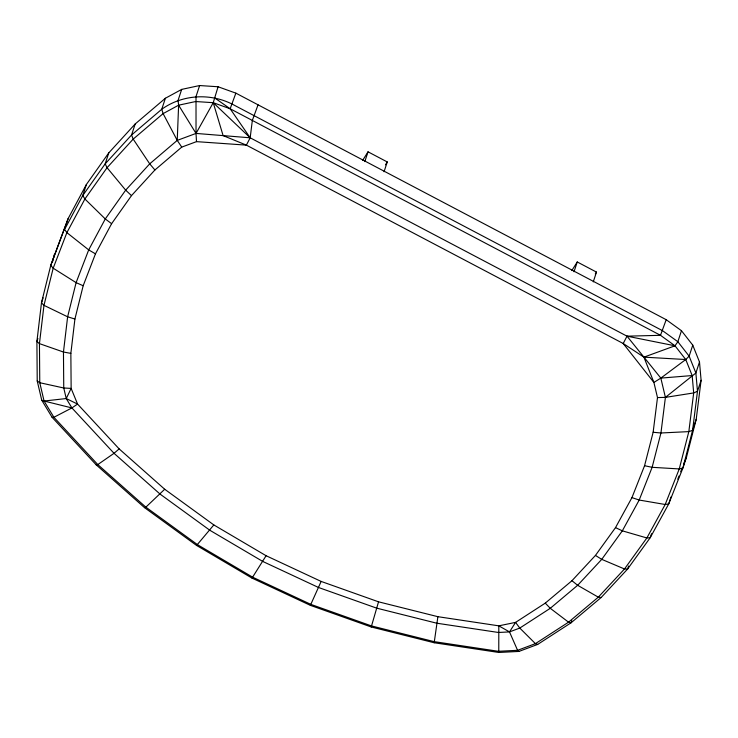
<?xml version="1.0" encoding="UTF-8"?>
<svg xmlns="http://www.w3.org/2000/svg" width="738" height="738" viewBox="0 0 738 738"><rect width="100%" height="100%" fill="white"/><g stroke="black" fill="none" stroke-linecap="round" stroke-linejoin="round"><path stroke-width="1.11" d="M692.761 345.153L689.144 356.159L685.75 359.526L643.923 357.146L623.213 343.511L246.381 145.128L196.502 141.641L181.742 147.111L177.24 140.386L178.614 105.193L178.061 100.405L181.677 89.399L199.629 85.543L218.079 86.761L235.865 93.145L666.202 319.692L681.469 330.716L692.761 345.153L699.495 361.998L701.1 380.273L696.202 419.341L686.534 457.006L682.918 468.012L668.711 503.925L650.206 537.716L627.614 569.026L601.184 597.494L571.129 622.743L537.679 644.422L518.934 651.433L498.768 652.457L434.175 642.752L371.232 626.977L310.375 605.354L252.018 578.103L196.585 545.447L144.5 507.615L96.198 464.829L52.094 417.302L41.743 400.208L37.223 380.956L36.9 341.5L41.476 302.829L50.765 265.348L68.219 218.42L86.411 184.463L108.79 152.858L135.174 123.984L165.386 98.246L181.677 89.399M681.469 330.716L677.853 341.722L675.012 345.799L643.923 357.146L653.896 382.441L657.493 397.57L653.139 432.265L644.56 465.724L631.949 497.615L615.51 527.624L595.446 555.428L571.968 580.705L545.281 603.13L515.576 622.383L498.814 625.842L437.892 616.691L378.539 601.821L321.141 581.424L266.095 555.723L213.826 524.93L164.703 489.248L119.15 448.898L77.555 404.073L71.143 388.409L70.857 353.373L74.916 319.028L83.173 285.735L95.46 253.844L111.613 223.688L131.493 195.616L154.915 169.98L181.742 147.111M685.75 359.526L660.833 378.105L653.896 382.441L623.213 343.511L627.014 336.177L660.833 378.105L665.408 397.385L660.944 432.985L652.134 467.311L639.191 500.041L622.328 530.834L601.747 559.358L577.651 585.299L550.271 608.306L519.792 628.066L509.506 631.913L498.436 632.475L436.748 623.204L376.657 608.14L318.539 587.494L262.811 561.47L209.887 530.29L160.155 494.165L114.03 453.307L71.909 407.929L66.236 398.548L63.754 387.985L63.459 352.026L67.628 316.796L76.097 282.636L88.698 249.905L105.276 218.955L125.672 190.155L149.713 163.845L177.24 140.386L196.031 133.421L250.182 137.803L627.014 336.177L675.012 345.799L685.75 359.526L692.161 375.55L693.683 392.93L688.831 431.619L679.255 468.934L665.196 504.497L646.866 537.965L624.496 568.98L598.306 597.162L568.546 622.18L535.419 643.647L517.587 650.316L498.399 651.294L434.129 641.636L371.491 625.935L310.929 604.413L252.857 577.3L197.692 544.801L145.866 507.154L97.803 464.58L53.911 417.284L44.068 401.029L39.769 382.718L39.446 343.631L43.976 305.338L53.182 268.208L66.881 232.636L84.898 199.002L107.065 167.701L133.191 139.104L163.107 113.615L178.614 105.193L195.69 101.53L213.236 102.693L230.155 108.763L660.492 335.31L675.012 345.799M437.892 616.691L434.175 642.752M52.472 262.055L54.381 254.342M371.232 626.977L378.539 601.821M218.079 86.761L213.236 102.693L196.031 133.421L196.502 141.641M68.219 218.42L50.765 265.348L53.182 268.208L76.097 282.636L83.173 285.735M43.118 297.829L41.476 302.829L43.976 305.338L67.628 316.796L74.916 319.028M86.411 184.463L82.794 195.469L64.603 229.426L66.881 232.636L88.698 249.905L95.46 253.844M37.887 338.502L36.9 341.5L39.446 343.631L63.459 352.026L70.857 353.373M108.79 152.858L105.174 163.864L82.794 195.469L84.898 199.002L105.276 218.955L111.613 223.688M135.174 123.984L131.558 134.989L105.174 163.864L107.065 167.701L125.672 190.155L131.493 195.616M165.386 98.246L161.76 109.252L131.558 134.989L133.191 139.104L149.713 163.845L154.915 169.98M199.629 85.543L196.013 96.549L196.031 133.421L178.614 105.193M235.865 93.145L230.155 108.763L250.182 137.803L246.381 145.128L223.107 135.607L213.236 102.693L250.182 137.803L252.331 120.432L258.051 104.824M364.821 161.604L368.031 151.825L387.275 161.954L384.055 171.733M574.026 271.75L577.245 261.962L596.479 272.091L593.269 281.879M666.202 319.692L660.492 335.31L627.014 336.177M571.784 620.741L571.129 622.743L568.546 622.18L550.271 608.306L545.281 603.13M628.601 566.028L627.614 569.026L624.496 568.98L601.747 559.358L595.446 555.428M699.495 361.998L695.879 373.004L697.484 391.278L692.585 430.346L682.918 468.012L679.255 468.934L652.134 467.311L644.56 465.724M701.1 380.273L697.484 391.278L693.683 392.93L665.408 397.385L657.493 397.57M651.516 533.722L650.206 537.716L646.866 537.965L622.328 530.834L615.51 527.624M696.202 419.341L692.585 430.346L688.831 431.619L660.944 432.985L653.139 432.265M671.017 496.923L668.711 503.925L665.196 504.497L639.191 500.041L631.949 497.615M677.761 479.193L679.015 476.019M680.685 471.794L681.94 468.63M683.609 464.405L686.534 457.006M321.141 581.424L310.375 605.354M41.743 400.208L44.068 401.029L66.236 398.548L71.143 388.409L63.754 387.985L39.769 382.718L37.223 380.956M266.095 555.723L252.018 578.103M362.626 160.432L368.031 151.825M385.467 164.823L387.275 161.954M571.83 270.569L577.245 261.962M595.28 274.001L596.479 272.091M518.934 651.433L517.587 650.316L509.506 631.913L515.576 622.383L519.792 628.066L535.419 643.647L537.679 644.422M213.826 524.93L196.585 545.447M164.703 489.248L145.866 507.154L144.5 507.615M119.15 448.898L114.03 453.307L97.803 464.58L96.198 464.829M665.408 397.385L695.879 373.004L689.144 356.159L677.853 341.722L662.576 330.698L232.249 104.15C209.869 92.877 182.203 94.556 161.76 109.252L163.107 113.615L177.24 140.386M52.094 417.302L53.911 417.284L71.909 407.929L77.555 404.073L66.236 398.548M660.833 378.105L692.161 375.55M601.184 597.494L598.306 597.162L577.651 585.299L571.968 580.705M44.068 401.029L71.909 407.929M509.506 631.913L498.814 625.842L498.768 652.457M214.463 97.767L230.155 108.763"/></g></svg>
